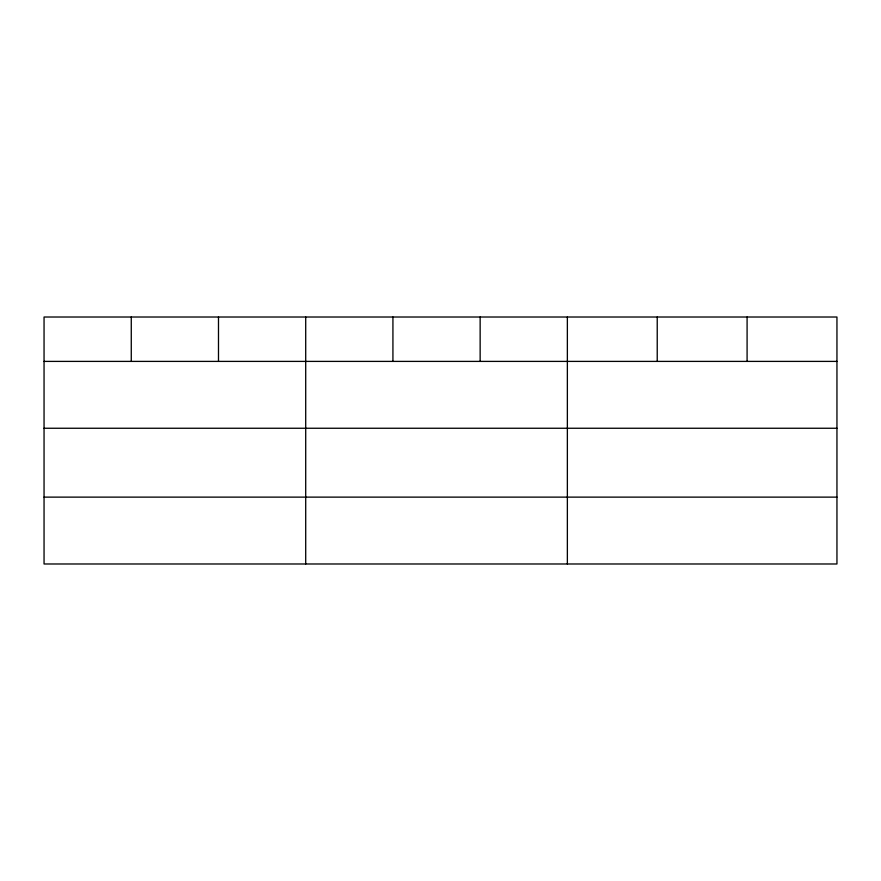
<?xml version="1.0" encoding="UTF-8"?>
<svg xmlns="http://www.w3.org/2000/svg" width="881" height="881" viewBox="0 0 881 881"><rect width="100%" height="100%" fill="white"/><g stroke="black" fill="none" stroke-linecap="round" stroke-linejoin="round"><path stroke-width="1.32" d="M836.95 428.254L836.95 317.017L44.05 317.017L44.05 563.983L836.95 563.983L836.95 428.254L44.05 428.254M44.05 361.397L836.95 361.397M44.05 497.126L836.95 497.126M747.088 317.017L747.088 361.397M657.226 317.017L657.226 361.397M567.364 317.017L567.364 563.983M480.145 317.017L480.145 361.397M392.926 317.017L392.926 361.397M305.707 317.017L305.707 563.983M218.488 317.017L218.488 361.397M131.269 317.017L131.269 361.397"/></g></svg>
